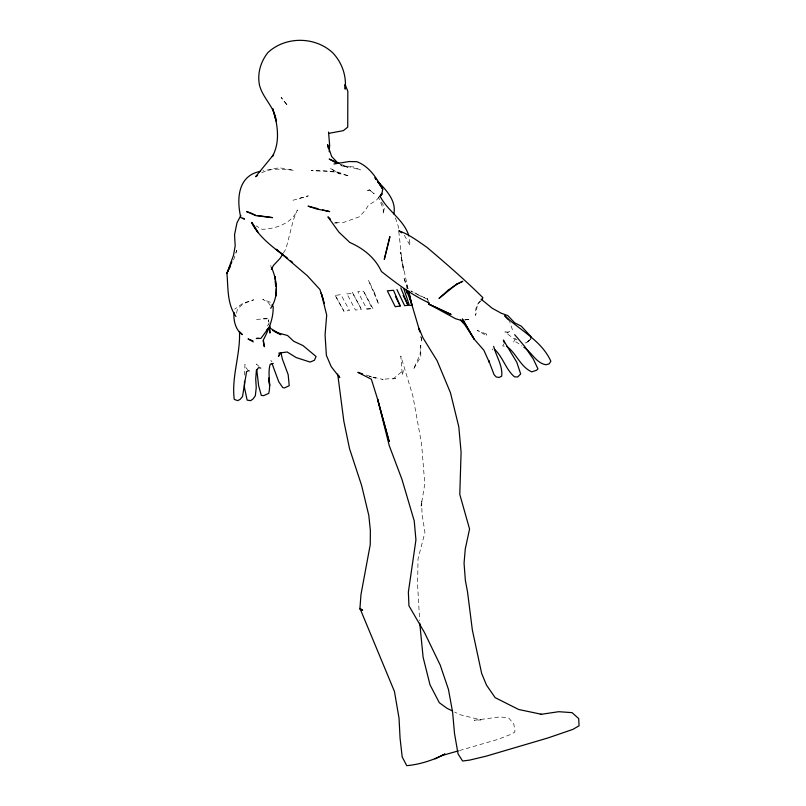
<?xml version="1.0" encoding="UTF-8"?>
<svg xmlns="http://www.w3.org/2000/svg" width="806" height="806" viewBox="0 0 806 806"><rect width="100%" height="100%" fill="white"/><g stroke="black" fill="none" stroke-linecap="round" stroke-linejoin="round"><path stroke-width="0.6" stroke-dasharray="4.03 3.02" d="M244.631 375.102L244.943 364.312L246.253 368.241L247.754 369.611M236.581 313.202L237.448 308.879L243.422 303.711L253.739 299.792L242.979 303.217L234.697 309.161M233.619 259.955L236.803 250.354L235.967 251.835M235.846 252.681L236.803 250.354L235.815 252.641M515.326 338.46L513.321 342.651L516.112 341.915L521.935 345.945M335.215 295.449L343.971 311.257L349.492 310.491L340.898 294.593L335.215 295.449L343.971 311.257M503.841 343.95L502.642 345.986L504.687 346.147M267.431 325.956L269.315 322.833M283.38 253.064L285.989 248.853L293.354 219.978L297.384 210.044C291.752 223.504 275.632 228.924 262.081 229.297L256.056 225.861M492.144 349.905L492.839 348.938M480.094 301.051C476.245 304.769 474.956 310.27 475.711 315.458L477.424 304.376L482.059 299.772M379.183 197.057L376.2 200.362L368.402 205.248L365.571 209.923L359.335 216.784L343.497 222.486L334.45 222.93M530.58 339.316L526.117 342.903L530.58 339.316L526.117 342.903L523.406 342.802M261.708 172.827C271.471 167.577 283.319 169.189 293.948 170.328L279.249 167.739L262.867 170.892M299.51 198.387L308.335 195.858L292.649 200.362M459.47 750.567L498.007 739.354L509.674 734.84L514.641 732.261L514.943 731.002L513.795 723.979L508.908 718.176L500.445 716.866L474.301 720.272L481.011 719.919L460.115 714.741L454.675 712.061M369.46 189.873L367.204 190.458L370.649 190.881L374.196 193.833L369.46 189.873L370.649 190.881M347.003 293.978L352.726 293.142L361.4 309.373L355.466 310.048L346.54 293.011M366.851 309.041L372.14 308.295L363.556 291.198L357.793 291.601L366.851 309.041L373.087 308.859L363.556 291.198M256.51 319.388L268.73 318.682L263.24 318.481M334.278 222.96L337.14 222.919L334.994 222.124M340.988 165.633L348.091 167.527L340.434 164.948M366.176 375.032L375.697 378.115L369.178 376.19L383.082 379.475L382.004 379.344L395.675 378.266L392.663 379.344L403.423 370.276L402.335 375.334L400.804 356.01L412.894 396.038L421.598 443.965L424.792 483.922L421.105 506.108L421.709 500.738L422.001 513.624L424.923 532.383L418.002 559.062L417.629 585.216L419.664 620.64M339.971 164.243L360.443 169.885L353.34 166.902L346.348 166.499L340.636 164.011M270.353 302.28L262.716 299.348L268.398 302.693L270.776 306.109M417.448 294.674L427.492 299.187L410.859 290.936L416.5 294.14M517.029 339.9L512.777 337.966L504.888 331.87L509.452 332.284L506.883 332.928L512.415 329.745L509.412 320.818M259.028 366.468L256.409 364L256.64 367.395M270.766 360.312L272.025 361.884M381.429 202.004L384.482 207.112L383.233 214.154L383.253 208.905L378.367 196.896M404.31 235.251L410.194 245.618L408.632 235.1M352.262 292.175L361.4 309.373M428.278 300.789L427.24 298.542L427.905 300.789M408.098 288.689L403.635 277.103L407.101 288.679M395.403 217.852L398.214 226.184L402.355 264.318L403.685 270.645L400.199 252.077L408.108 289.485M420.803 336.404L422.102 342.127L420.843 336.273M268.892 322.199L268.388 319.821L268.962 324.637M270.806 265.416L271.058 267.441M420.782 345.27L420.752 356.726L413.407 369.39L420.087 354.297L420.782 345.27M468.901 319.367L463.249 320.163L468.901 319.367M320.002 170.257L311.096 170.64L333.755 171.88L349.149 176.131L338.349 172.192L320.002 170.257M486.34 334.067L477.303 330.47L486.874 335.77L486.34 334.067M340.061 173.995L330.057 168.202L340.061 173.995M286.986 104.8L281.153 97.445L286.986 104.8M374.478 292.86L368.443 280.216L378.719 304.346L374.478 292.86"/><path stroke-width="1.21" d="M244.52 381.228L244.43 387.394L247.13 400.129L250.666 400.642L253.084 398.93L255.341 395.746L256.248 387.636L255.714 378.951L256.389 370.357L258.655 367.617L260.771 368.11M329.221 151.77L329.634 145.161L328.536 132.103M393.832 213.993C396.643 200.926 386.175 189.984 377.762 181.41M234.083 312.486C233.196 320.123 235.554 330.148 242.384 334.621L240.188 332.233M333.996 163.971L349.149 161.543L356.907 161.694C369.4 166.52 376.654 177.995 382.729 189.259L382.145 192.422L380.15 196.241C387.253 210.658 403.343 219.222 408.632 235.1M530.761 338.49L531.114 336.817L521.311 326.178L514.681 322.823L507.871 315.64L501.13 313.161L492.224 308.255L481.142 299.157L482.059 299.772L482.895 297.656C465.133 280.065 445.98 263.481 426.827 247.251C417.891 241.085 409.206 234.425 398.839 230.808L401.771 232.853M231.866 261.809L226.919 273.254C228.279 287.964 226.909 303.58 235.926 316.446M270.705 308.285C278.967 296.195 277.224 280.589 271.642 267.794M279.843 353.411L278.513 356.343L280.911 352.494L282.352 359.043L288.165 374.609L289.223 385.701L284.468 387.928L282.755 387.575L278.745 381.742L272.015 363.526M230.274 266.605L226.919 273.254L233.508 255.311L235.181 245.85L234.546 234.748L236.934 222.95L240.833 215.424M271.32 269.466L273.506 265.365L280.125 258.333L282.735 254.122M273.627 154.802L272.317 156.606C280.548 141.826 277.687 123.812 272.589 108.508L276.095 120.96M379.948 196.684L382.175 193.752L379.928 196.231M273.395 154.903L255.593 176.716L257.628 175.416M266.665 330.178L269.093 327.286L260.932 338.379L256.298 338.52L258.252 338.188M434.968 758.92L444.932 754.023C433.165 760.199 419.946 764.461 406.738 765.66L402.204 756.995L400.068 738.205L399.041 718.277L394.456 691.477L359.939 608.339L360.977 594.556L370.246 544.644L370.367 530.539L368.805 515.387L361.652 485.605L349.542 448.71L343.85 421.256L337.694 374.034M260.529 171.335C237.8 175.456 236.42 199.163 240.843 217.64L244.5 219.141L242.818 218.073M441.698 755.615L458.282 750.9M273.284 363.446L270.232 364.201C267.189 373.853 271.269 383.807 268.71 393.388L263.683 395.635L261.295 395.424L258.595 385.51L256.782 369.662M328.647 133.383L343.326 130.663L347.729 127.147L347.829 91.249L345.19 84.721M540.403 714.428L558.77 711.698L572.069 712.645L578.688 718.579L579.081 725.783L572.854 729.4L547.929 737.964L486.199 756.149L469.838 760.068L462.624 761.035L458.06 753.932L454.513 733.52L452.589 712.01L448.448 689.402L440.247 665.152L424.53 632.629L408.944 605.79L408.37 592.088L415.936 539.919L414.224 520.898L401.982 479.419L389.248 445.668L377.571 399.121L371.344 379.203L357.844 372.332L362.609 373.873M400.209 305.988L395.232 306.713L387.343 290.825L393.519 290.291L400.209 305.988L395.444 296.417M278.725 353.149L287.178 351.99L296.265 357.602L310.098 362.055L314.411 360.302L316.043 356.474L302.985 345.562L293.757 341.301L287.52 335.487L278.1 332.928L272.71 330.561M400.784 287.873L407.997 305.242L404.632 305.686L396.935 289.555M257.991 215.585L272.579 217.63L255.986 215.686L246.576 211.595L249.86 212.673M541.582 714.307L518.691 709.492L495.156 697.653L486.502 685.14L481.645 673.363L472.366 630.111L467.51 591.765L465.374 580.461L464.055 563.192L465.284 548.916L469.566 529.038L459.783 494.41L461.092 452.186L458.805 426.807L450.443 392.703L437.114 360.715L423.059 338.026L418.969 328.405L419.755 331.83M322.682 209.882L329.684 211.595L316.687 208.986L308.043 206.145L317.997 208.704M462.604 320.808L455.662 318.763L428.903 304.164L428.238 301.918M252.862 340.767L248.026 338.933L253.265 341.895M249.245 370.982L248.329 370.609L246.555 371.677L242.525 396.512L240.128 399.373L237.679 400.642L234.234 399.373C231.342 376.573 240.641 354.015 239.453 331.427M339.487 163.517L329.191 159.044L335.628 162.641M275.229 331.971L280.871 334.671L270.161 328.143L269.657 325.765M250.958 213.036L255.552 215.242M452.488 710.993L447.048 708.313L439.32 702.721L430.011 684.828L423.11 657.253L419.755 623.149M481.414 299.449L482.059 299.772M429.316 303.036C411.785 295.016 396.512 283.349 381.44 271.521C375.143 257.779 363.466 248.48 349.834 242.475L338.842 232.068L327.931 216.844L330.4 219.091M463.43 321.886L460.508 320.093L464.74 324.647L474.14 339.104L483.842 350.207L489.282 362.297L488.688 360.473L494.058 374.639L496.254 376.976L498.954 377.48L501.705 376.18C502.843 365.692 496.184 356.242 493.645 346.348M523.88 347.285C531.859 352.272 535.919 362.952 545.874 364.755L549.188 363.859L550.871 361.269C541.672 340.716 520.293 330.581 504.687 315.71L508.626 319.972M287.682 258.535C274.503 248.278 260.247 238.576 252.036 223.574M290.654 260.842L292.628 262.383M283.017 254.686L276.236 249.306L307.318 275.723L319.932 289.495L324.506 303.57M284.951 256.227L286.886 257.769M506.722 346.308C516.525 353.451 520.434 366.871 531.769 371.868L536.544 370.256L537.934 368.856L533.421 359.244L524.615 346.358L514.661 334.641M337.633 162.792L331.669 156.515L327.548 144.526L328.244 148.103M494.491 349.24C503.015 357.078 505.735 369.46 514.5 376.835L517.684 376.966L520.686 373.984L516.757 362.186L503.377 340.061L504.435 342.923M375.012 177.854L376.392 179.637M375.012 177.884L376.392 179.728M377.772 181.562L381.913 187.083L377.792 181.451M272.035 304.799L273.163 306.481C273.566 318.602 268.69 329.513 263.34 340.001L264.358 346.761L263.129 340.726M377.732 181.491L382.729 189.259M403.181 295.47L407.997 305.242M338.852 375.667L339.729 377.581L331.236 366.68L326.39 355.375L325.07 334.863L326.692 315.096L321.211 293.072L323.448 300.084M406.244 289.727L412.34 305.383L409.307 305.273L403.816 288.729M406.083 289.817L407.141 293.293M409.881 297.948L419.845 331.588M276.186 120.638C274.634 107.238 262.897 98.272 259.552 85.426C257.114 73.739 260.519 61.921 267.844 52.642C285.505 36.079 315.055 36.361 332.646 52.722C341.956 62.384 346.651 75.835 345.19 89.164L344.918 84.852M408.652 291.883L411.654 304.315L408.793 291.006M268.861 377.933L269.667 385.681L268.841 378.749M269.536 329.463L269.97 333.069L269.526 326.239M275.118 278.826L274.947 276.398L275.974 286.614M275.279 281.254L275.622 286.12M276.045 292.195L276.297 295.842L276.055 288.921M389.872 236.783L384.321 259.3L389.872 236.783M448.055 290.251L438.998 298.442L456.569 284.276L462.805 281.264L455.481 284.911L456.569 284.276L448.055 290.251M362.579 610.031L360.03 609.296L359.939 608.339L362.579 610.031M450.876 314.33L428.903 304.164L450.876 314.33M257.829 232.158L251.835 222.476L257.829 232.158M474.14 339.104L462.443 319.116L474.14 339.104M389.137 441.416L377.571 399.121L389.137 441.416"/></g></svg>
